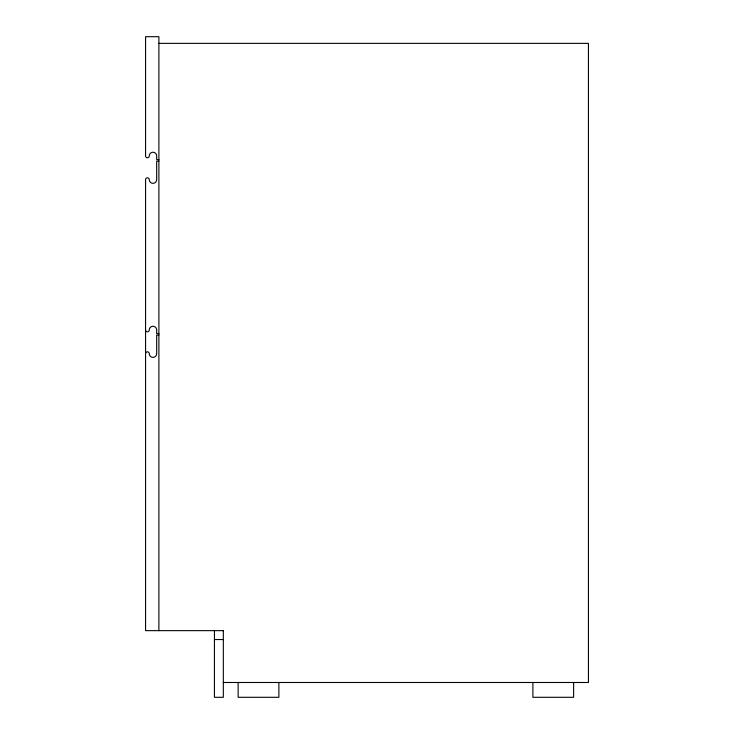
<?xml version="1.0" encoding="UTF-8"?>
<svg xmlns="http://www.w3.org/2000/svg" width="734" height="734" viewBox="0 0 734 734"><rect width="100%" height="100%" fill="white"/><g stroke="black" fill="none" stroke-linecap="round" stroke-linejoin="round"><path stroke-width="1.1" d="M158.893 43.361L588.439 43.361L588.439 682.492L223.329 682.492M158.893 159.636L156.672 159.636L156.672 155.938A3.707 3.707 0 0 0 152.975 152.232A3.707 3.707 0 0 0 149.268 155.938A1.853 1.853 0 0 1 147.415 157.782A1.853 1.853 0 0 1 145.561 155.938L145.561 36.7L158.893 36.7L158.893 630.644M158.893 161.122L156.672 161.122L156.672 179.628A3.707 3.707 0 0 1 152.975 183.335A3.707 3.707 0 0 1 149.268 179.628A1.853 1.853 0 0 0 147.415 177.784A1.853 1.853 0 0 0 145.561 179.628L145.561 630.644L223.586 630.644M158.893 333.676L156.672 333.676L156.672 329.97A3.707 3.707 0 0 0 152.975 326.272A3.707 3.707 0 0 0 149.268 329.97A1.853 1.853 0 0 1 147.415 331.823A1.853 1.853 0 0 1 145.561 329.97M158.893 335.154L156.672 335.154L156.672 353.669A3.707 3.707 0 0 1 152.975 357.375A3.707 3.707 0 0 1 149.268 353.669A1.853 1.853 0 0 0 147.415 351.815A1.853 1.853 0 0 0 145.561 353.669M214.438 639.534L223.586 639.534M573.621 682.455L573.621 697.3L532.893 697.3L532.893 682.455M278.874 682.455L278.874 697.3L238.137 697.3L238.137 682.455M223.329 630.644L223.329 697.3L214.438 697.3L214.438 630.644"/></g></svg>
